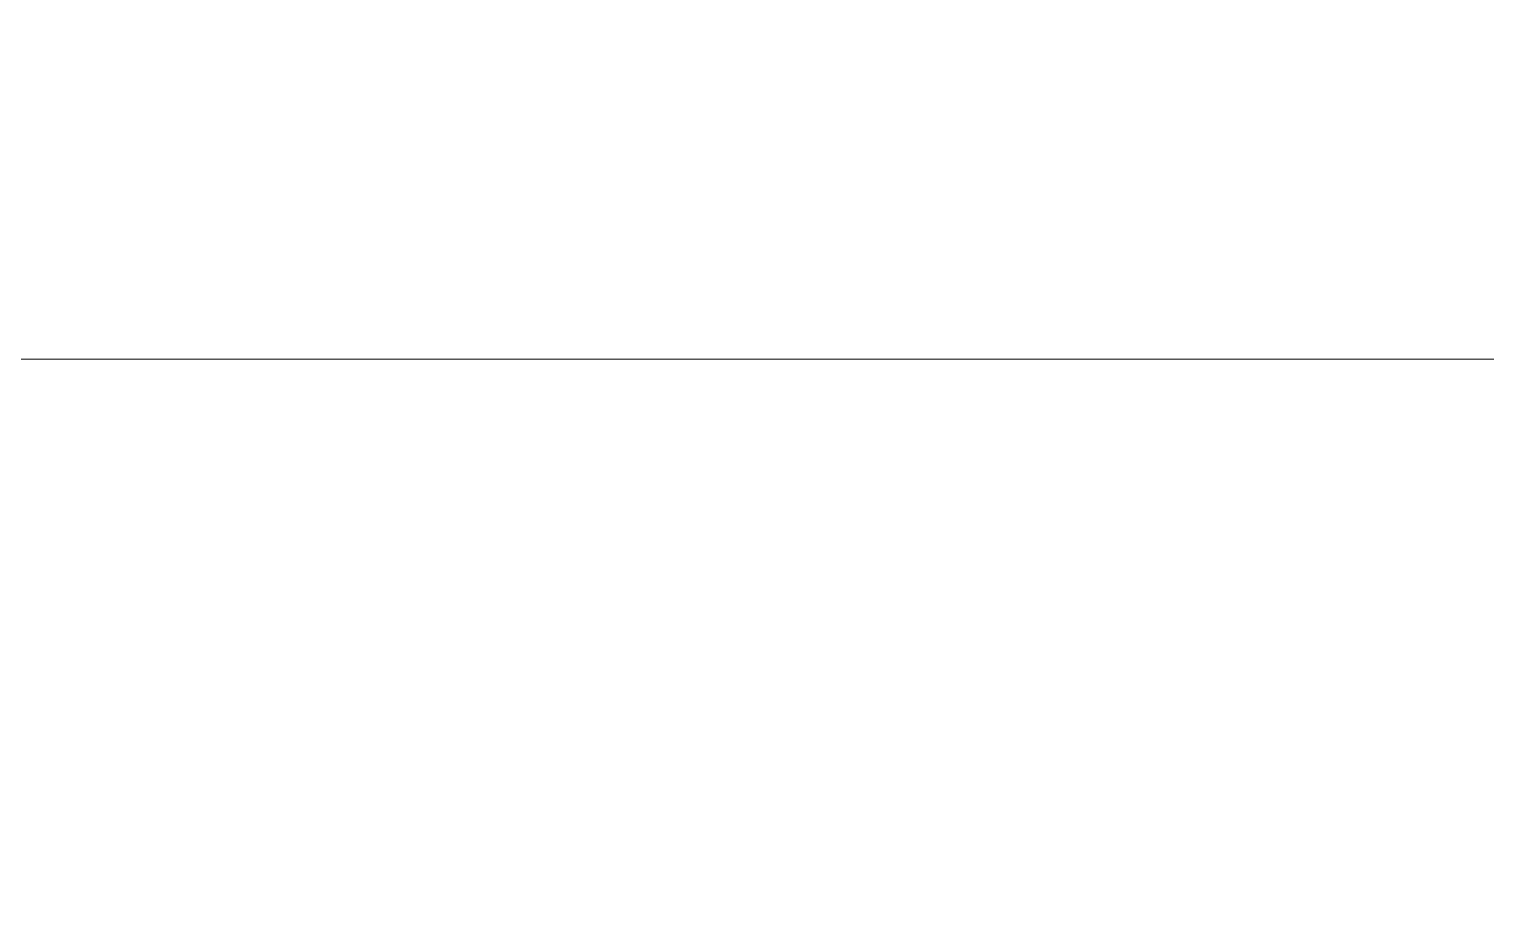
# Model space of a CAD drawing. Header units: inches. Extents: x -4110 to -1807, y 11006 to 12281.
# Drawn here: x -3822.796 to -3821.443, y 11122.69 to 11123.496 of the extents above; entities that cross this region are included whole.
import ezdxf

# ---------------------------------------------------------------- set-up
doc = ezdxf.new("R2010")
doc.units = ezdxf.units.IN
doc.header["$MEASUREMENT"] = 0
doc.layers.add('A-WALL', color=113, linetype='Continuous', lineweight=18)
doc.layers.add('A-WALL-PATT-5', color=111, linetype='Continuous', lineweight=9)

msp = doc.modelspace()

# ---------------------------------------------------------------- hatches: boundary and pattern name
at = {"layer": 'A-WALL-PATT-5'}
h = msp.add_hatch(dxfattribs=at)
h.set_pattern_fill('FP_3', color=256, style=0, pattern_type=2)
h.set_pattern_definition([(45, (0, 0), (-6.335677, 6.335677), []), (45, (0, 9.6), (-6.335677, 6.335677), [])])
h.paths.add_polyline_path([(-3488.2437, 11123.1894), (-3486.6737, 11123.1906), (-3486.6737, 11123.6894), (-3823.8237, 11123.6894), (-3823.8237, 11123.1894), (-3499.1737, 11123.1894)], flags=0)
h = msp.add_hatch(dxfattribs=at)
h.set_pattern_fill('FP_2', color=256, style=0, pattern_type=2)
h.set_pattern_definition([(0, (0, 0), (20.48, 5.12), [0.845, -14.515, 0.845, -14.515, -81.92]), (0, (0, 0), (20.48, 5.12), [-30.72, 0.845, -29.875, 0.845, -14.515, -35.84]), (0, (0, 0), (20.48, 5.12), [-76.8, 0.845, -9.395, 0.845, -24.755]), (120, (7.68, 2.56), (-14.67405, 15.1762003), [0.845, -14.515, 0.845, -14.515, -81.92]), (120, (7.68, 2.56), (-14.67405, 15.1762003), [-30.72, 0.845, -29.875, 0.845, -14.515, -35.84]), (120, (7.68, 2.56), (-14.67405, 15.1762003), [-76.8, 0.845, -9.395, 0.845, -24.755]), (240, (10.24, 12.8), (-5.80595, -20.2962003), [0.845, -14.515, 0.845, -14.515, -81.92]), (240, (10.24, 12.8), (-5.80595, -20.2962003), [-30.72, 0.845, -29.875, 0.845, -14.515, -35.84]), (240, (10.24, 12.8), (-5.80595, -20.2962003), [-76.8, 0.845, -9.395, 0.845, -24.755])])
h.paths.add_polyline_path([(-3486.6737, 11122.5644), (-3486.6737, 11123.1894), (-3823.8237, 11123.1894), (-3823.8237, 11122.5644), (-3487.2987, 11122.5644)], flags=0)

# ---------------------------------------------------------------- linework, layer by layer
at = {"layer": 'A-WALL'}
msp.add_line((-3823.8237, 11123.1894), (-3486.6737, 11123.1894), dxfattribs=at)

doc.saveas('drawing.dxf')
